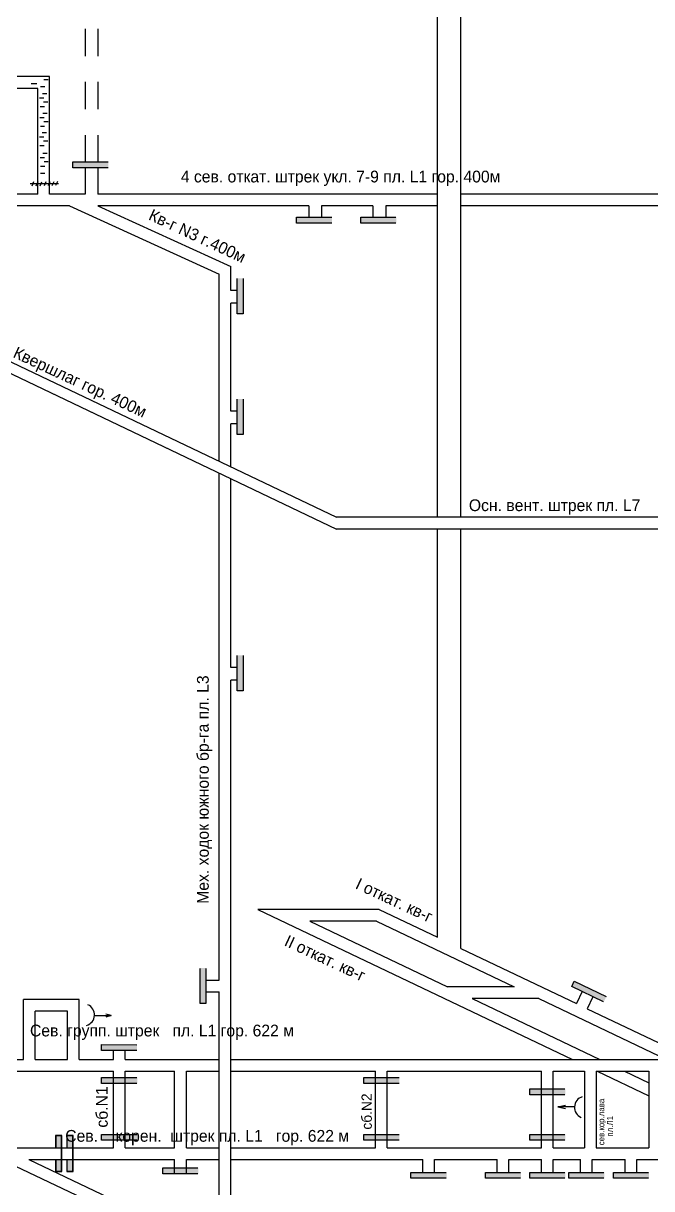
# Model space of a CAD drawing. Header units: millimetres. Extents: x -1405 to 845, y -609 to 518.
# Drawn here: x -127.5 to 86.4, y -317.6 to 79 of the extents above; entities that cross this region are included whole.
import ezdxf

# ---------------------------------------------------------------- set-up
doc = ezdxf.new("R2010")
doc.units = ezdxf.units.MM
doc.layers.add('Двери', color=7, linetype='Continuous')
doc.layers.add('Перемычки', color=7, linetype='Continuous')

msp = doc.modelspace()

# ---------------------------------------------------------------- hatches: boundary and pattern name
at = {"layer": 'Двери'}
h = msp.add_hatch(color=256, dxfattribs=at)
h.paths.add_polyline_path([(-116.59, -303.69), (-116.59, -299.59), (-114.39, -299.59), (-114.39, -303.69), (-114.49, -303.69), (-114.49, -299.69), (-116.49, -299.69), (-116.49, -303.69)])
h.paths.add_polyline_path([(-114.49, -307.69), (-114.49, -303.69), (-114.39, -303.69), (-114.39, -307.69)])
h.paths.add_polyline_path([(-116.59, -311.79), (-116.59, -307.69), (-116.49, -307.69), (-116.49, -311.69), (-114.49, -311.69), (-114.49, -307.69), (-114.39, -307.69), (-114.39, -311.79)])
h = msp.add_hatch(color=3, dxfattribs=at)
h.paths.add_polyline_path([(-116.49, -299.69), (-114.49, -299.69), (-114.49, -303.69), (-116.49, -303.69)])
h.paths.add_polyline_path([(-114.49, -311.69), (-116.49, -311.69), (-116.49, -307.69), (-114.49, -307.69)])
h = msp.add_hatch(color=256, dxfattribs=at)
h.paths.add_polyline_path([(-112.74, -303.69), (-112.74, -299.59), (-110.54, -299.59), (-110.54, -303.69), (-110.64, -303.69), (-110.64, -299.69), (-112.64, -299.69), (-112.64, -303.69)])
h.paths.add_polyline_path([(-110.64, -307.69), (-110.64, -303.69), (-110.54, -303.69), (-110.54, -307.69)])
h.paths.add_polyline_path([(-112.74, -311.79), (-112.74, -307.69), (-112.64, -307.69), (-112.64, -311.69), (-110.64, -311.69), (-110.64, -307.69), (-110.54, -307.69), (-110.54, -311.79)])
h = msp.add_hatch(color=3, dxfattribs=at)
h.paths.add_polyline_path([(-112.64, -299.69), (-110.64, -299.69), (-110.64, -303.69), (-112.64, -303.69)])
h.paths.add_polyline_path([(-110.64, -311.69), (-112.64, -311.69), (-112.64, -307.69), (-110.64, -307.69)])
at = {"layer": 'Перемычки'}
h = msp.add_hatch(color=256, dxfattribs=at)
h.paths.add_polyline_path([(-110.77, 29.78), (-106.67, 29.78), (-106.67, 29.88), (-110.67, 29.88), (-110.67, 31.88), (-106.67, 31.88), (-106.67, 31.98), (-110.77, 31.98)])
h.paths.add_polyline_path([(-106.67, 29.88), (-106.67, 29.78), (-98.57, 29.77), (-98.57, 31.97), (-106.67, 31.98), (-106.67, 31.88), (-98.67, 31.87), (-98.67, 29.87)])
h = msp.add_hatch(color=3, dxfattribs=at)
h.paths.add_polyline_path([(-110.67, 31.88), (-110.67, 29.88), (-106.67, 29.88), (-106.67, 31.88)])
h.paths.add_polyline_path([(-102.67, 29.87), (-102.67, 31.87), (-106.67, 31.88), (-106.67, 29.88)])
h.paths.add_polyline_path([(-102.67, 29.87), (-98.67, 29.87), (-98.67, 31.87), (-102.67, 31.87)])
h = msp.add_hatch(color=256, dxfattribs=at)
h.paths.add_polyline_path([(-34.61, 10.95), (-30.51, 10.94), (-30.51, 11.04), (-34.51, 11.05), (-34.51, 13.05), (-30.51, 13.04), (-30.51, 13.14), (-34.61, 13.15)])
h.paths.add_polyline_path([(-30.51, 11.04), (-30.51, 10.94), (-22.41, 10.93), (-22.41, 13.13), (-30.51, 13.14), (-30.51, 13.04), (-22.51, 13.03), (-22.51, 11.03)])
h = msp.add_hatch(color=3, dxfattribs=at)
h.paths.add_polyline_path([(-34.51, 13.05), (-34.51, 11.05), (-30.51, 11.04), (-30.51, 13.04)])
h.paths.add_polyline_path([(-26.51, 11.04), (-26.51, 13.04), (-30.51, 13.04), (-30.51, 11.04)])
h.paths.add_polyline_path([(-26.51, 11.04), (-22.51, 11.03), (-22.51, 13.03), (-26.51, 13.04)])
h = msp.add_hatch(color=256, dxfattribs=at)
h.paths.add_polyline_path([(-12.72, 10.95), (-8.62, 10.94), (-8.62, 11.04), (-12.62, 11.05), (-12.62, 13.05), (-8.62, 13.04), (-8.62, 13.14), (-12.72, 13.15)])
h.paths.add_polyline_path([(-8.62, 11.04), (-8.62, 10.94), (-0.52, 10.93), (-0.52, 13.13), (-8.62, 13.14), (-8.62, 13.04), (-0.62, 13.03), (-0.62, 11.03)])
h = msp.add_hatch(color=3, dxfattribs=at)
h.paths.add_polyline_path([(-12.62, 13.05), (-12.62, 11.05), (-8.62, 11.04), (-8.62, 13.04)])
h.paths.add_polyline_path([(-4.62, 11.04), (-4.62, 13.04), (-8.62, 13.04), (-8.62, 11.04)])
h.paths.add_polyline_path([(-4.62, 11.04), (-0.62, 11.03), (-0.62, 13.03), (-4.62, 13.04)])
h = msp.add_hatch(color=256, dxfattribs=at)
h.paths.add_polyline_path([(-52.55, -19.98), (-52.55, -15.88), (-52.65, -15.88), (-52.65, -19.88), (-54.65, -19.88), (-54.65, -15.88), (-54.75, -15.88), (-54.75, -19.98)])
h.paths.add_polyline_path([(-52.65, -15.88), (-52.55, -15.88), (-52.55, -7.78), (-54.75, -7.78), (-54.75, -15.88), (-54.65, -15.88), (-54.65, -7.88), (-52.65, -7.88)])
h = msp.add_hatch(color=3, dxfattribs=at)
h.paths.add_polyline_path([(-54.65, -19.88), (-52.65, -19.88), (-52.65, -15.88), (-54.65, -15.88)])
h.paths.add_polyline_path([(-52.65, -11.88), (-54.65, -11.88), (-54.65, -15.88), (-52.65, -15.88)])
h.paths.add_polyline_path([(-52.65, -11.88), (-52.65, -7.88), (-54.65, -7.88), (-54.65, -11.88)])
h = msp.add_hatch(color=256, dxfattribs=at)
h.paths.add_polyline_path([(-52.55, -61.06), (-52.55, -56.96), (-52.65, -56.96), (-52.65, -60.96), (-54.65, -60.96), (-54.65, -56.96), (-54.75, -56.96), (-54.75, -61.06)])
h.paths.add_polyline_path([(-52.65, -56.96), (-52.55, -56.96), (-52.55, -48.86), (-54.75, -48.86), (-54.75, -56.96), (-54.65, -56.96), (-54.65, -48.96), (-52.65, -48.96)])
h = msp.add_hatch(color=3, dxfattribs=at)
h.paths.add_polyline_path([(-54.65, -60.96), (-52.65, -60.96), (-52.65, -56.96), (-54.65, -56.96)])
h.paths.add_polyline_path([(-52.65, -52.96), (-54.65, -52.96), (-54.65, -56.96), (-52.65, -56.96)])
h.paths.add_polyline_path([(-52.65, -52.96), (-52.65, -48.96), (-54.65, -48.96), (-54.65, -52.96)])
h = msp.add_hatch(color=256, dxfattribs=at)
h.paths.add_polyline_path([(-52.55, -148.28), (-52.55, -144.18), (-52.65, -144.18), (-52.65, -148.18), (-54.65, -148.18), (-54.65, -144.18), (-54.75, -144.18), (-54.75, -148.28)])
h.paths.add_polyline_path([(-52.65, -144.18), (-52.55, -144.18), (-52.55, -136.08), (-54.75, -136.08), (-54.75, -144.18), (-54.65, -144.18), (-54.65, -136.18), (-52.65, -136.18)])
h = msp.add_hatch(color=3, dxfattribs=at)
h.paths.add_polyline_path([(-54.65, -148.18), (-52.65, -148.18), (-52.65, -144.18), (-54.65, -144.18)])
h.paths.add_polyline_path([(-52.65, -140.18), (-54.65, -140.18), (-54.65, -144.18), (-52.65, -144.18)])
h.paths.add_polyline_path([(-52.65, -140.18), (-52.65, -136.18), (-54.65, -136.18), (-54.65, -140.18)])
h = msp.add_hatch(color=256, dxfattribs=at)
h.paths.add_polyline_path([(-65.23, -254.74), (-65.23, -250.64), (-65.33, -250.64), (-65.33, -254.64), (-67.33, -254.64), (-67.33, -250.64), (-67.43, -250.64), (-67.43, -254.74)])
h.paths.add_polyline_path([(-65.33, -250.64), (-65.23, -250.64), (-65.23, -242.54), (-67.43, -242.54), (-67.43, -250.64), (-67.33, -250.64), (-67.33, -242.64), (-65.33, -242.64)])
h = msp.add_hatch(color=3, dxfattribs=at)
h.paths.add_polyline_path([(-67.33, -254.64), (-65.33, -254.64), (-65.33, -250.64), (-67.33, -250.64)])
h.paths.add_polyline_path([(-65.33, -246.64), (-67.33, -246.64), (-67.33, -250.64), (-65.33, -250.64)])
h.paths.add_polyline_path([(-65.33, -246.64), (-65.33, -242.64), (-67.33, -242.64), (-67.33, -246.64)])
h = msp.add_hatch(color=256, dxfattribs=at)
h.paths.add_polyline_path([(59.07, -248.89), (62.77, -250.66), (62.82, -250.57), (59.21, -248.85), (60.07, -247.04), (63.68, -248.77), (63.72, -248.68), (60.03, -246.91)])
h.paths.add_polyline_path([(62.82, -250.57), (62.77, -250.66), (70.08, -254.16), (71.03, -252.18), (63.72, -248.68), (63.68, -248.77), (70.9, -252.23), (70.03, -254.03)])
h = msp.add_hatch(color=3, dxfattribs=at)
h.paths.add_polyline_path([(60.07, -247.04), (59.21, -248.85), (62.82, -250.57), (63.68, -248.77)])
h.paths.add_polyline_path([(66.42, -252.3), (67.29, -250.5), (63.68, -248.77), (62.82, -250.57)])
h.paths.add_polyline_path([(66.42, -252.3), (70.03, -254.03), (70.9, -252.23), (67.29, -250.5)])
h = msp.add_hatch(color=256, dxfattribs=at)
h.paths.add_polyline_path([(-100.96, -270.72), (-96.86, -270.73), (-96.86, -270.63), (-100.86, -270.62), (-100.86, -268.62), (-96.86, -268.63), (-96.86, -268.53), (-100.96, -268.52)])
h.paths.add_polyline_path([(-96.86, -270.63), (-96.86, -270.73), (-88.76, -270.74), (-88.76, -268.54), (-96.86, -268.53), (-96.86, -268.63), (-88.86, -268.64), (-88.86, -270.64)])
h = msp.add_hatch(color=3, dxfattribs=at)
h.paths.add_polyline_path([(-100.86, -268.62), (-100.86, -270.62), (-96.86, -270.63), (-96.86, -268.63)])
h.paths.add_polyline_path([(-92.86, -270.63), (-92.86, -268.63), (-96.86, -268.63), (-96.86, -270.63)])
h.paths.add_polyline_path([(-92.86, -270.63), (-88.86, -270.64), (-88.86, -268.64), (-92.86, -268.63)])
h = msp.add_hatch(color=256, dxfattribs=at)
h.paths.add_polyline_path([(-100.94, -281.89), (-96.84, -281.89), (-96.84, -281.79), (-100.84, -281.79), (-100.84, -279.79), (-96.84, -279.79), (-96.84, -279.69), (-100.94, -279.69)])
h.paths.add_polyline_path([(-96.84, -281.79), (-96.84, -281.89), (-88.74, -281.89), (-88.74, -279.69), (-96.84, -279.69), (-96.84, -279.79), (-88.84, -279.79), (-88.84, -281.79)])
h = msp.add_hatch(color=3, dxfattribs=at)
h.paths.add_polyline_path([(-100.84, -279.79), (-100.84, -281.79), (-96.84, -281.79), (-96.84, -279.79)])
h.paths.add_polyline_path([(-92.84, -281.79), (-92.84, -279.79), (-96.84, -279.79), (-96.84, -281.79)])
h.paths.add_polyline_path([(-92.84, -281.79), (-88.84, -281.79), (-88.84, -279.79), (-92.84, -279.79)])
h = msp.add_hatch(color=256, dxfattribs=at)
h.paths.add_polyline_path([(-11.69, -281.89), (-7.59, -281.89), (-7.59, -281.79), (-11.59, -281.79), (-11.59, -279.79), (-7.59, -279.79), (-7.59, -279.69), (-11.69, -279.69)])
h.paths.add_polyline_path([(-7.59, -281.79), (-7.59, -281.89), (0.51, -281.89), (0.51, -279.69), (-7.59, -279.69), (-7.59, -279.79), (0.41, -279.79), (0.41, -281.79)])
h = msp.add_hatch(color=3, dxfattribs=at)
h.paths.add_polyline_path([(-11.59, -279.79), (-11.59, -281.79), (-7.59, -281.79), (-7.59, -279.79)])
h.paths.add_polyline_path([(-3.59, -281.79), (-3.59, -279.79), (-7.59, -279.79), (-7.59, -281.79)])
h.paths.add_polyline_path([(-3.59, -281.79), (0.41, -281.79), (0.41, -279.79), (-3.59, -279.79)])
h = msp.add_hatch(color=256, dxfattribs=at)
h.paths.add_polyline_path([(44.82, -285.81), (48.92, -285.81), (48.92, -285.71), (44.92, -285.71), (44.92, -283.71), (48.92, -283.71), (48.92, -283.61), (44.82, -283.61)])
h.paths.add_polyline_path([(48.92, -285.71), (48.92, -285.81), (57.02, -285.81), (57.02, -283.61), (48.92, -283.61), (48.92, -283.71), (56.92, -283.71), (56.92, -285.71)])
h = msp.add_hatch(color=3, dxfattribs=at)
h.paths.add_polyline_path([(44.92, -283.71), (44.92, -285.71), (48.92, -285.71), (48.92, -283.71)])
h.paths.add_polyline_path([(52.92, -285.71), (52.92, -283.71), (48.92, -283.71), (48.92, -285.71)])
h.paths.add_polyline_path([(52.92, -285.71), (56.92, -285.71), (56.92, -283.71), (52.92, -283.71)])
h = msp.add_hatch(color=256, dxfattribs=at)
h.paths.add_polyline_path([(-100.94, -301.27), (-96.84, -301.27), (-96.84, -301.17), (-100.84, -301.17), (-100.84, -299.17), (-96.84, -299.17), (-96.84, -299.07), (-100.94, -299.07)])
h.paths.add_polyline_path([(-96.84, -301.17), (-96.84, -301.27), (-88.74, -301.27), (-88.74, -299.07), (-96.84, -299.07), (-96.84, -299.17), (-88.84, -299.17), (-88.84, -301.17)])
h = msp.add_hatch(color=3, dxfattribs=at)
h.paths.add_polyline_path([(-100.84, -299.17), (-100.84, -301.17), (-96.84, -301.17), (-96.84, -299.17)])
h.paths.add_polyline_path([(-92.84, -301.17), (-92.84, -299.17), (-96.84, -299.17), (-96.84, -301.17)])
h.paths.add_polyline_path([(-92.84, -301.17), (-88.84, -301.17), (-88.84, -299.17), (-92.84, -299.17)])
h = msp.add_hatch(color=256, dxfattribs=at)
h.paths.add_polyline_path([(-11.69, -301.27), (-7.59, -301.27), (-7.59, -301.17), (-11.59, -301.17), (-11.59, -299.17), (-7.59, -299.17), (-7.59, -299.07), (-11.69, -299.07)])
h.paths.add_polyline_path([(-7.59, -301.17), (-7.59, -301.27), (0.51, -301.27), (0.51, -299.07), (-7.59, -299.07), (-7.59, -299.17), (0.41, -299.17), (0.41, -301.17)])
h = msp.add_hatch(color=3, dxfattribs=at)
h.paths.add_polyline_path([(-11.59, -299.17), (-11.59, -301.17), (-7.59, -301.17), (-7.59, -299.17)])
h.paths.add_polyline_path([(-3.59, -301.17), (-3.59, -299.17), (-7.59, -299.17), (-7.59, -301.17)])
h.paths.add_polyline_path([(-3.59, -301.17), (0.41, -301.17), (0.41, -299.17), (-3.59, -299.17)])
h = msp.add_hatch(color=256, dxfattribs=at)
h.paths.add_polyline_path([(44.82, -301.27), (48.92, -301.27), (48.92, -301.17), (44.92, -301.17), (44.92, -299.17), (48.92, -299.17), (48.92, -299.07), (44.82, -299.07)])
h.paths.add_polyline_path([(48.92, -301.17), (48.92, -301.27), (57.02, -301.27), (57.02, -299.07), (48.92, -299.07), (48.92, -299.17), (56.92, -299.17), (56.92, -301.17)])
h = msp.add_hatch(color=3, dxfattribs=at)
h.paths.add_polyline_path([(44.92, -299.17), (44.92, -301.17), (48.92, -301.17), (48.92, -299.17)])
h.paths.add_polyline_path([(52.92, -301.17), (52.92, -299.17), (48.92, -299.17), (48.92, -301.17)])
h.paths.add_polyline_path([(52.92, -301.17), (56.92, -301.17), (56.92, -299.17), (52.92, -299.17)])
h = msp.add_hatch(color=256, dxfattribs=at)
h.paths.add_polyline_path([(-80.14, -312.66), (-76.04, -312.66), (-76.04, -312.56), (-80.04, -312.56), (-80.04, -310.56), (-76.04, -310.56), (-76.04, -310.46), (-80.14, -310.46)])
h.paths.add_polyline_path([(-76.04, -312.56), (-76.04, -312.66), (-67.94, -312.66), (-67.94, -310.46), (-76.04, -310.46), (-76.04, -310.56), (-68.04, -310.56), (-68.04, -312.56)])
h = msp.add_hatch(color=3, dxfattribs=at)
h.paths.add_polyline_path([(-80.04, -310.56), (-80.04, -312.56), (-76.04, -312.56), (-76.04, -310.56)])
h.paths.add_polyline_path([(-72.04, -312.56), (-72.04, -310.56), (-76.04, -310.56), (-76.04, -312.56)])
h.paths.add_polyline_path([(-72.04, -312.56), (-68.04, -312.56), (-68.04, -310.56), (-72.04, -310.56)])
h = msp.add_hatch(color=256, dxfattribs=at)
h.paths.add_polyline_path([(4.39, -314.2), (8.49, -314.2), (8.49, -314.1), (4.49, -314.1), (4.49, -312.1), (8.49, -312.1), (8.49, -312), (4.39, -312)])
h.paths.add_polyline_path([(8.49, -314.1), (8.49, -314.2), (16.59, -314.2), (16.59, -312), (8.49, -312), (8.49, -312.1), (16.49, -312.1), (16.49, -314.1)])
h = msp.add_hatch(color=3, dxfattribs=at)
h.paths.add_polyline_path([(4.49, -312.1), (4.49, -314.1), (8.49, -314.1), (8.49, -312.1)])
h.paths.add_polyline_path([(12.49, -314.1), (12.49, -312.1), (8.49, -312.1), (8.49, -314.1)])
h.paths.add_polyline_path([(12.49, -314.1), (16.49, -314.1), (16.49, -312.1), (12.49, -312.1)])
h = msp.add_hatch(color=256, dxfattribs=at)
h.paths.add_polyline_path([(29.72, -314.2), (33.82, -314.2), (33.82, -314.1), (29.82, -314.1), (29.82, -312.1), (33.82, -312.1), (33.82, -312), (29.72, -312)])
h.paths.add_polyline_path([(33.82, -314.1), (33.82, -314.2), (41.92, -314.2), (41.92, -312), (33.82, -312), (33.82, -312.1), (41.82, -312.1), (41.82, -314.1)])
h = msp.add_hatch(color=3, dxfattribs=at)
h.paths.add_polyline_path([(29.82, -312.1), (29.82, -314.1), (33.82, -314.1), (33.82, -312.1)])
h.paths.add_polyline_path([(37.82, -314.1), (37.82, -312.1), (33.82, -312.1), (33.82, -314.1)])
h.paths.add_polyline_path([(37.82, -314.1), (41.82, -314.1), (41.82, -312.1), (37.82, -312.1)])
h = msp.add_hatch(color=256, dxfattribs=at)
h.paths.add_polyline_path([(44.82, -314.2), (48.92, -314.2), (48.92, -314.1), (44.92, -314.1), (44.92, -312.1), (48.92, -312.1), (48.92, -312), (44.82, -312)])
h.paths.add_polyline_path([(48.92, -314.1), (48.92, -314.2), (57.02, -314.2), (57.02, -312), (48.92, -312), (48.92, -312.1), (56.92, -312.1), (56.92, -314.1)])
h = msp.add_hatch(color=3, dxfattribs=at)
h.paths.add_polyline_path([(44.92, -312.1), (44.92, -314.1), (48.92, -314.1), (48.92, -312.1)])
h.paths.add_polyline_path([(52.92, -314.1), (52.92, -312.1), (48.92, -312.1), (48.92, -314.1)])
h.paths.add_polyline_path([(52.92, -314.1), (56.92, -314.1), (56.92, -312.1), (52.92, -312.1)])
h = msp.add_hatch(color=256, dxfattribs=at)
h.paths.add_polyline_path([(58.08, -314.2), (62.18, -314.2), (62.18, -314.1), (58.18, -314.1), (58.18, -312.1), (62.18, -312.1), (62.18, -312), (58.08, -312)])
h.paths.add_polyline_path([(62.18, -314.1), (62.18, -314.2), (70.28, -314.2), (70.28, -312), (62.18, -312), (62.18, -312.1), (70.18, -312.1), (70.18, -314.1)])
h = msp.add_hatch(color=3, dxfattribs=at)
h.paths.add_polyline_path([(58.18, -312.1), (58.18, -314.1), (62.18, -314.1), (62.18, -312.1)])
h.paths.add_polyline_path([(66.18, -314.1), (66.18, -312.1), (62.18, -312.1), (62.18, -314.1)])
h.paths.add_polyline_path([(66.18, -314.1), (70.18, -314.1), (70.18, -312.1), (66.18, -312.1)])
h = msp.add_hatch(color=256, dxfattribs=at)
h.paths.add_polyline_path([(73.3, -314.2), (77.4, -314.2), (77.4, -314.1), (73.4, -314.1), (73.4, -312.1), (77.4, -312.1), (77.4, -312), (73.3, -312)])
h.paths.add_polyline_path([(77.4, -314.1), (77.4, -314.2), (85.5, -314.2), (85.5, -312), (77.4, -312), (77.4, -312.1), (85.4, -312.1), (85.4, -314.1)])
h = msp.add_hatch(color=3, dxfattribs=at)
h.paths.add_polyline_path([(73.4, -312.1), (73.4, -314.1), (77.4, -314.1), (77.4, -312.1)])
h.paths.add_polyline_path([(81.4, -314.1), (81.4, -312.1), (77.4, -312.1), (77.4, -314.1)])
h.paths.add_polyline_path([(81.4, -314.1), (85.4, -314.1), (85.4, -312.1), (81.4, -312.1)])

# ---------------------------------------------------------------- linework, layer by layer
for p, q in [((13.49, -89.11), (13.49, 295.82)), ((21.49, -89.11), (21.49, 295.82)), ((-106.5, 77.16), (-106.5, 67.89)), ((-102.13, 77.16), (-102.13, 67.89)), ((-118.56, 60.89), (-198.56, 60.89)), ((-120.56, 59.89), (-119.1, 59.89)), ((-118.56, 20.89), (-118.56, 60.89)), ((-122.56, 56.89), (-158.56, 56.89)), ((-124.78, 58.58), (-122.85, 58.58)), ((-122.56, 20.89), (-122.56, 56.89)), ((-121.62, 57.52), (-120.16, 57.52)), ((-106.5, 59.07), (-106.5, 49.8)), ((-102.13, 59.07), (-102.13, 49.8)), ((-121.95, 53.68), (-120.49, 53.68)), ((-120.99, 55.19), (-119.53, 55.19)), ((-120.59, 52.28), (-119.13, 52.28)), ((-121.8, 50.75), (-120.34, 50.75)), ((-120.9, 48.46), (-119.43, 48.46)), ((-121.85, 46.95), (-120.39, 46.95)), ((-121.7, 44.02), (-120.24, 44.02)), ((-120.49, 45.55), (-119.03, 45.55)), ((-121.99, 40.4), (-120.53, 40.4)), ((-121.04, 41.9), (-119.58, 41.9)), ((-106.5, 40.98), (-106.5, 31.71)), ((-102.13, 40.98), (-102.13, 31.71)), ((-121.84, 37.47), (-120.38, 37.47)), ((-120.63, 39), (-119.17, 39)), ((-121.81, 33.36), (-120.35, 33.36)), ((-120.86, 34.86), (-119.4, 34.86)), ((-120.45, 31.95), (-118.99, 31.95)), ((-121.67, 30.43), (-120.2, 30.43)), ((-121.61, 27.97), (-120.15, 27.97)), ((-106.5, 29.88), (-106.5, 20.89)), ((-102.13, 29.87), (-102.13, 20.89)), ((-115.55, 24.4), (-125.19, 24.4)), ((-123.99, 25.02), (-124.6, 23.62)), ((-122.6, 25.02), (-123.21, 23.62)), ((-121.26, 25), (-121.87, 23.6)), ((-119.79, 25.07), (-120.4, 23.67)), ((-118.45, 25.05), (-119.06, 23.66)), ((-117.17, 25.1), (-117.78, 23.7)), ((-115.89, 25.17), (-116.5, 23.77)), ((-122.56, 20.89), (-138.56, 20.89)), ((-106.5, 20.89), (-118.56, 20.89)), ((13.49, 20.89), (-102.13, 20.89)), ((174.52, 20.89), (21.49, 20.89)), ((-111.77, 16.89), (-207.43, 16.89)), ((-111.77, 16.89), (-60.81, -6.36)), ((-102.13, 16.89), (-56.81, -3.79)), ((-30.34, 16.89), (-102.13, 16.89)), ((-30.34, 16.89), (-30.34, 12.87)), ((-25.98, 16.89), (-25.98, 12.87)), ((-8.45, 16.89), (-25.98, 16.89)), ((-8.45, 16.89), (-8.45, 12.87)), ((13.49, 16.89), (-4.09, 16.89)), ((-4.09, 16.89), (-4.09, 12.87)), ((118.88, 16.89), (21.49, 16.89)), ((-56.81, -11.94), (-56.81, -3.79)), ((-60.81, -9.96), (-60.81, -6.36)), ((-60.81, -70.07), (-60.81, -9.96)), ((-187.95, -13.43), (-20.89, -93.11)), ((-178.46, -13.96), (-20.89, -89.11)), ((-54.65, -11.94), (-56.81, -11.94)), ((-54.65, -16.21), (-56.81, -16.21)), ((-56.81, -53.02), (-56.81, -16.21)), ((-54.65, -53.02), (-56.81, -53.02)), ((-56.81, -71.98), (-56.81, -57.29)), ((-54.65, -57.29), (-56.81, -57.29)), ((-60.81, -246.64), (-60.81, -74.07)), ((-56.81, -140.24), (-56.81, -75.98)), ((100.06, -89.11), (-20.89, -89.11)), ((96.06, -93.11), (-20.89, -93.11)), ((13.49, -232.06), (13.49, -93.11)), ((21.49, -235.88), (21.49, -93.11)), ((-54.65, -140.24), (-56.81, -140.24)), ((-56.81, -340.5), (-56.81, -144.51)), ((-54.65, -144.51), (-56.81, -144.51)), ((-47.64, -222.59), (59.49, -273.69)), ((-6.36, -222.59), (-47.64, -222.59)), ((-6.36, -222.59), (13.49, -232.06)), ((-29.96, -226.59), (16.92, -248.96)), ((-7.26, -226.59), (-29.96, -226.59)), ((-7.26, -226.59), (39.63, -248.96)), ((21.49, -235.88), (60.86, -254.65)), ((-65.33, -246.64), (-60.81, -246.64)), ((39.63, -248.96), (16.92, -248.96)), ((-127.49, -273.69), (-127.49, -253.23)), ((-108.48, -253.23), (-127.49, -253.23)), ((-108.48, -273.69), (-108.48, -253.23)), ((-65.33, -250.64), (-60.81, -250.64)), ((-60.81, -338.59), (-60.81, -250.64)), ((48.01, -252.96), (25.31, -252.96)), ((25.31, -252.96), (68.78, -273.69)), ((48.01, -252.96), (91.48, -273.69)), ((62.82, -250.57), (60.86, -254.65)), ((66.42, -252.3), (64.47, -256.38)), ((-123.49, -273.69), (-123.49, -257.23)), ((-112.48, -257.23), (-123.49, -257.23)), ((-112.48, -273.69), (-112.48, -257.23)), ((64.47, -256.37), (96.06, -271.44)), ((-103.28, -258.71), (-97.62, -258.71)), ((-97.62, -258.71), (-99.37, -258.21)), ((-97.62, -258.71), (-99.37, -259.21)), ((-146.33, -273.69), (-127.49, -273.69)), ((-123.49, -273.69), (-112.48, -273.69)), ((-108.48, -273.69), (-96.83, -273.69)), ((-96.83, -273.69), (-96.83, -270.63)), ((-92.83, -273.69), (-92.83, -270.63)), ((-92.83, -273.69), (-60.81, -273.69)), ((-56.81, -273.69), (96.06, -273.69)), ((-141.77, -277.69), (-96.83, -277.69)), ((-96.84, -303.69), (-96.83, -277.69)), ((-92.84, -303.69), (-92.83, -277.69)), ((-92.84, -277.69), (-87.75, -277.69)), ((-87.75, -277.69), (-75.99, -277.69)), ((-75.99, -303.69), (-75.99, -277.69)), ((-71.99, -303.69), (-71.99, -277.69)), ((-71.99, -277.69), (-60.81, -277.69)), ((-56.81, -277.69), (-7.59, -277.69)), ((-7.59, -303.69), (-7.59, -277.69)), ((-3.59, -303.69), (-3.59, -277.69)), ((-3.59, -277.69), (48.92, -277.69)), ((48.92, -303.69), (48.92, -277.69)), ((52.92, -303.69), (52.92, -277.69)), ((52.92, -277.69), (63.55, -277.69)), ((63.55, -277.69), (63.55, -303.69)), ((67.55, -277.69), (67.55, -303.69)), ((67.55, -277.69), (85.43, -277.69)), ((67.88, -277.69), (85.43, -286.06)), ((77.17, -277.69), (85.43, -281.63)), ((85.43, -277.69), (85.43, -303.69)), ((54.49, -289.74), (57.13, -289.19)), ((60.15, -289.74), (54.49, -289.74)), ((54.49, -289.74), (55.34, -289.74)), ((54.49, -289.74), (57.13, -290.3)), ((-133.99, -303.69), (-96.84, -303.69)), ((-92.84, -303.69), (-75.99, -303.69)), ((-71.99, -303.69), (-60.81, -303.69)), ((-56.81, -303.69), (-7.59, -303.69)), ((-3.59, -303.69), (48.92, -303.69)), ((52.92, -303.69), (63.55, -303.69)), ((67.55, -303.69), (85.43, -303.69)), ((-134.89, -307.69), (-98.17, -325.2)), ((-125.6, -307.69), (-75.99, -307.69)), ((-125.6, -307.69), (-60.81, -338.59)), ((-75.99, -312.56), (-75.99, -307.69)), ((-71.99, -312.56), (-71.99, -307.69)), ((-71.99, -307.69), (-60.81, -307.69)), ((-56.81, -307.69), (8.49, -307.69)), ((8.49, -312.1), (8.49, -307.69)), ((12.49, -312.1), (12.49, -307.69)), ((12.49, -307.69), (33.82, -307.69)), ((33.82, -312.1), (33.82, -307.69)), ((37.82, -312.1), (37.82, -307.69)), ((37.82, -307.69), (48.92, -307.69)), ((48.92, -312.1), (48.92, -307.69)), ((52.92, -312.1), (52.92, -307.69)), ((52.92, -307.69), (62.18, -307.69)), ((62.18, -312.1), (62.18, -307.69)), ((66.18, -312.1), (66.18, -307.69)), ((66.18, -307.69), (77.38, -307.69)), ((77.38, -312.1), (77.38, -307.69)), ((81.38, -312.1), (81.38, -307.69)), ((81.38, -307.69), (88.09, -307.69)), ((85.2, -307.69), (96.06, -307.69))]:
    msp.add_line(p, q)
for centre, start, end in [((-107.02, -258.49), 286.6139, 66.6593), ((63.89, -289.96), 106.6139, 246.6593)]:
    msp.add_arc(centre, 3.74, start, end)
at = {"layer": 'Двери'}
for points in [[(-116.59, -307.69), (-116.59, -311.79), (-114.39, -311.79), (-114.39, -299.59), (-116.59, -299.59), (-116.59, -303.69)], [(-116.49, -307.69), (-116.49, -311.69), (-114.49, -311.69), (-114.49, -299.69), (-116.49, -299.69), (-116.49, -303.69)], [(-112.74, -307.69), (-112.74, -311.79), (-110.54, -311.79), (-110.54, -299.59), (-112.74, -299.59), (-112.74, -303.69)], [(-112.64, -307.69), (-112.64, -311.69), (-110.64, -311.69), (-110.64, -299.69), (-112.64, -299.69), (-112.64, -303.69)]]:
    msp.add_lwpolyline(points, dxfattribs=at)
at = {"layer": 'Перемычки'}
for points in [[(-98.67, 29.87), (-110.67, 29.88), (-110.67, 31.88), (-98.67, 31.87)], [(-22.51, 11.03), (-34.51, 11.05), (-34.51, 13.05), (-22.51, 13.03)], [(-0.62, 11.03), (-12.62, 11.05), (-12.62, 13.05), (-0.62, 13.03)], [(-52.65, -7.88), (-52.65, -19.88), (-54.65, -19.88), (-54.65, -7.88)], [(-52.65, -48.96), (-52.65, -60.96), (-54.65, -60.96), (-54.65, -48.96)], [(-52.65, -136.18), (-52.65, -148.18), (-54.65, -148.18), (-54.65, -136.18)], [(-65.33, -242.64), (-65.33, -254.64), (-67.33, -254.64), (-67.33, -242.64)], [(70.03, -254.03), (59.21, -248.85), (60.07, -247.04), (70.9, -252.23)], [(-88.86, -270.64), (-100.86, -270.62), (-100.86, -268.62), (-88.86, -268.64)], [(-88.84, -281.79), (-100.84, -281.79), (-100.84, -279.79), (-88.84, -279.79)], [(0.41, -281.79), (-11.59, -281.79), (-11.59, -279.79), (0.41, -279.79)], [(56.92, -285.71), (44.92, -285.71), (44.92, -283.71), (56.92, -283.71)], [(-88.84, -301.17), (-100.84, -301.17), (-100.84, -299.17), (-88.84, -299.17)], [(0.41, -301.17), (-11.59, -301.17), (-11.59, -299.17), (0.41, -299.17)], [(56.92, -301.17), (44.92, -301.17), (44.92, -299.17), (56.92, -299.17)], [(-68.04, -312.56), (-80.04, -312.56), (-80.04, -310.56), (-68.04, -310.56)], [(16.49, -314.1), (4.49, -314.1), (4.49, -312.1), (16.49, -312.1)], [(41.82, -314.1), (29.82, -314.1), (29.82, -312.1), (41.82, -312.1)], [(56.92, -314.1), (44.92, -314.1), (44.92, -312.1), (56.92, -312.1)], [(70.18, -314.1), (58.18, -314.1), (58.18, -312.1), (70.18, -312.1)], [(85.4, -314.1), (73.4, -314.1), (73.4, -312.1), (85.4, -312.1)]]:
    msp.add_lwpolyline(points, dxfattribs=at)

# ---------------------------------------------------------------- texts
for s, p in [('4 сев. откат. штрек укл. 7-9 пл. L1 гор. 400м', (-73.88, 24.87)), ('Осн. вент. штрек пл. L7', (24.2, -87.01)), ('Сев. групп. штрек   пл. L1 гор. 622 м', (-125.24, -265.81)), ('Сев.    корен.  штрек пл. L1   гор. 622 м', (-113.23, -301.66))]:
    msp.add_text(s, height=4).set_placement(p)
for s, height, rotation, p in [('Кв-г N3 г.400м', 4, 335, (-85.18, 12.36)), ('Квершлаг гор. 400м', 4, 335, (-131.31, -34.5)), ('Мех. ходок южного бр-га пл. L3', 4, 90, (-64.37, -220.67)), ('I откат. кв-г', 4, 335, (-14.76, -215.32)), ('II откат. кв-г', 4, 335, (-38.98, -234.74)), ('сб.N1', 4, 90, (-98.77, -296.87)), ('сб.N2', 3.5, 90, (-8.85, -297.53)), ('сев.кор.лава', 2, 90, (70.3, -302.87)), ('    пл.Л1', 2, 90, (73.25, -302.87))]:
    msp.add_text(s, height=height, rotation=rotation).set_placement(p)

doc.saveas('drawing.dxf')
